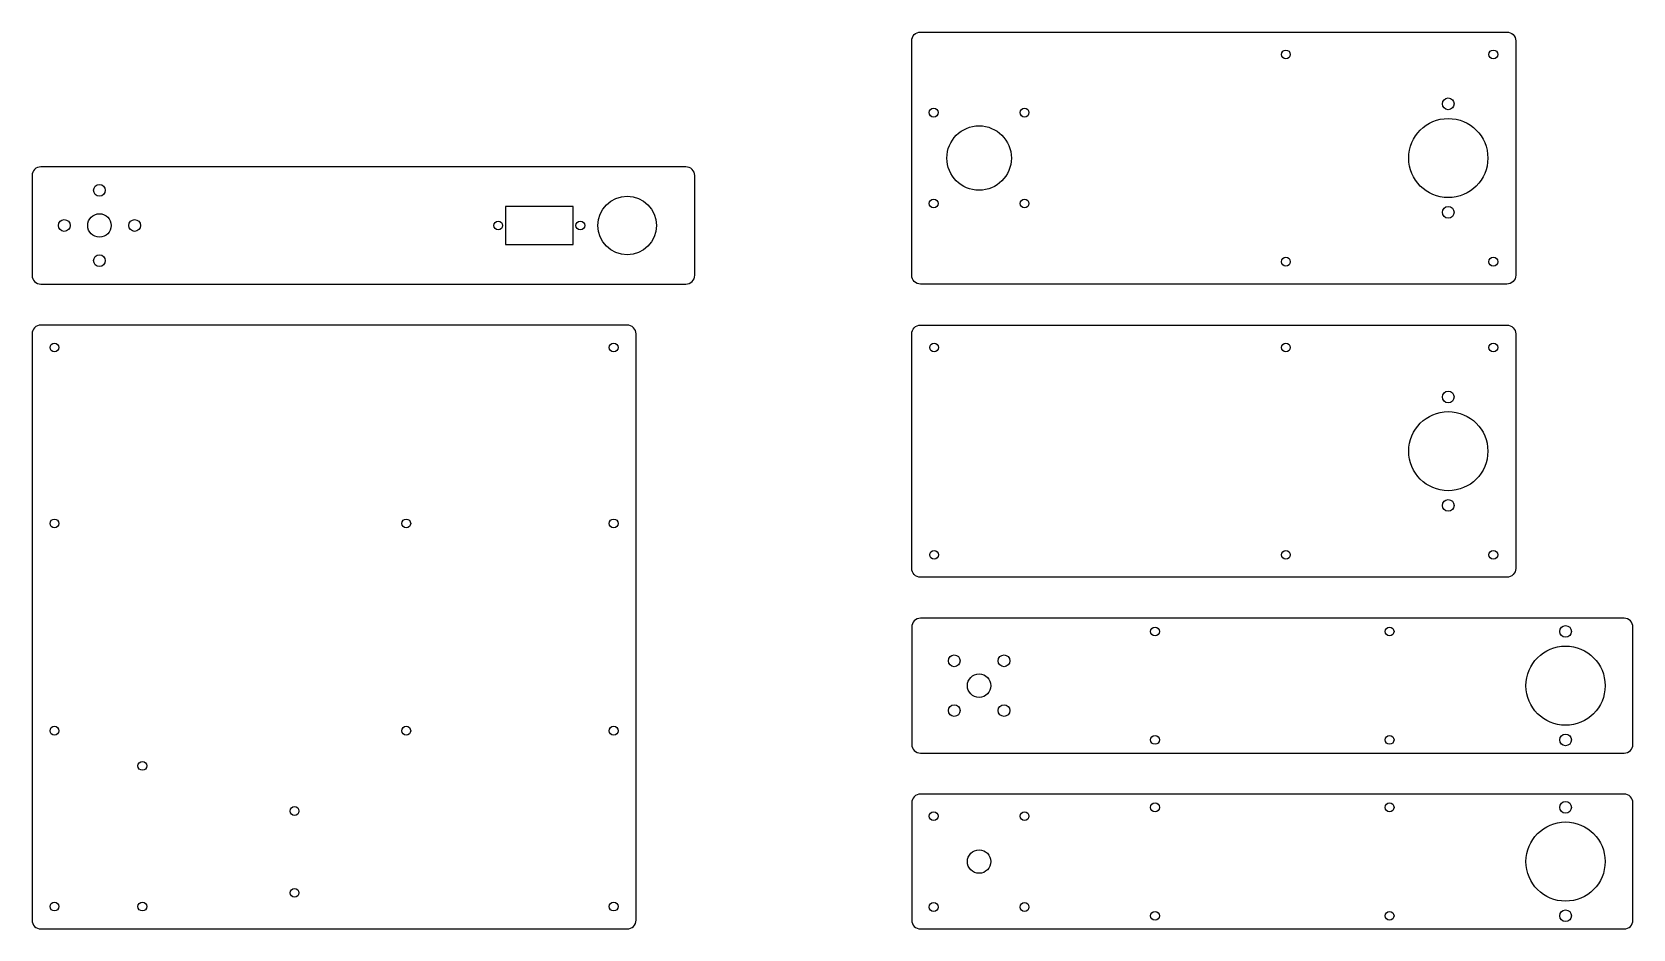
# Model space of a CAD drawing. Extents: x 0 to 546, y 0 to 306.
import ezdxf

# ---------------------------------------------------------------- set-up
doc = ezdxf.new("R2010")
doc.units = 0
doc.header["$MEASUREMENT"] = 0
doc.layers.get('0').update_dxf_attribs({"linetype": 'CONTINUOUS'})

msp = doc.modelspace()

# ---------------------------------------------------------------- linework, layer by layer
for points in [[(503, 220), (303, 220, -0.414214), (300, 223), (300, 303, -0.414214), (303, 306), (503, 306, -0.414214), (506, 303), (506, 223, -0.414214)], [(3, 220), (223, 220, 0.414214), (226, 223), (226, 257, 0.414214), (223, 260), (3, 260, 0.414214), (0, 257), (0, 223, 0.414214)], [(203, 206), (3, 206, 0.414214), (0, 203), (0, 3, 0.414214), (3, 0), (203, 0, 0.414214), (206, 3), (206, 203, 0.414214)], [(503, 120), (303, 120, -0.414214), (300, 123), (300, 203, -0.414214), (303, 206), (503, 206, -0.414214), (506, 203), (506, 123, -0.414214)], [(303, 60), (543, 60, 0.414214), (546, 63), (546, 103, 0.414214), (543, 106), (303, 106, 0.414214), (300, 103), (300, 63, 0.414214)], [(303, 0), (543, 0, 0.414214), (546, 3), (546, 43, 0.414214), (543, 46), (303, 46, 0.414214), (300, 43), (300, 3, 0.414214)]]:
    msp.add_lwpolyline(points, format="xyb", close=True)
msp.add_lwpolyline([(161.5, 233.5), (184.5, 233.5), (184.5, 246.5), (161.5, 246.5)], close=True)
for centre, radius in [((427.64, 298.36), 1.5), ((498.36, 298.36), 1.5), ((307.5, 278.5), 1.5), ((338.5, 278.5), 1.5), ((483, 281.5), 2), ((323, 263), 11), ((483, 263), 13.5), ((23, 252), 2), ((203, 240), 10), ((307.5, 247.5), 1.5), ((338.5, 247.5), 1.5), ((483, 244.5), 2), ((11, 240), 2), ((23, 240), 4), ((35, 240), 2), ((159, 240), 1.5), ((187, 240), 1.5), ((23, 228), 2), ((427.64, 227.64), 1.5), ((498.36, 227.64), 1.5), ((7.64, 198.36), 1.5), ((198.36, 198.36), 1.5), ((307.64, 198.36), 1.5), ((427.64, 198.36), 1.5), ((498.36, 198.36), 1.5), ((483, 181.5), 2), ((483, 163), 13.5), ((483, 144.5), 2), ((7.64, 138.36), 1.5), ((127.64, 138.36), 1.5), ((198.36, 138.36), 1.5), ((307.64, 127.64), 1.5), ((427.64, 127.64), 1.5), ((498.36, 127.64), 1.5), ((383, 101.5), 1.5), ((463, 101.5), 1.5), ((523, 101.5), 2), ((314.51, 91.49), 2), ((331.49, 91.49), 2), ((523, 83), 13.5), ((323, 83), 4), ((314.51, 74.51), 2), ((331.49, 74.51), 2), ((7.64, 67.64), 1.5), ((127.64, 67.64), 1.5), ((198.36, 67.64), 1.5), ((383, 64.5), 1.5), ((463, 64.5), 1.5), ((523, 64.5), 2), ((37.64, 55.64), 1.5), ((89.54, 40.24), 1.5), ((307.5, 38.5), 1.5), ((338.5, 38.5), 1.5), ((383, 41.5), 1.5), ((463, 41.5), 1.5), ((523, 41.5), 2), ((523, 23), 13.5), ((323, 23), 4), ((89.54, 12.34), 1.5), ((7.64, 7.64), 1.5), ((37.64, 7.64), 1.5), ((198.36, 7.64), 1.5), ((307.5, 7.5), 1.5), ((338.5, 7.5), 1.5), ((383, 4.5), 1.5), ((463, 4.5), 1.5), ((523, 4.5), 2)]:
    msp.add_circle(centre, radius)

doc.saveas('drawing.dxf')
